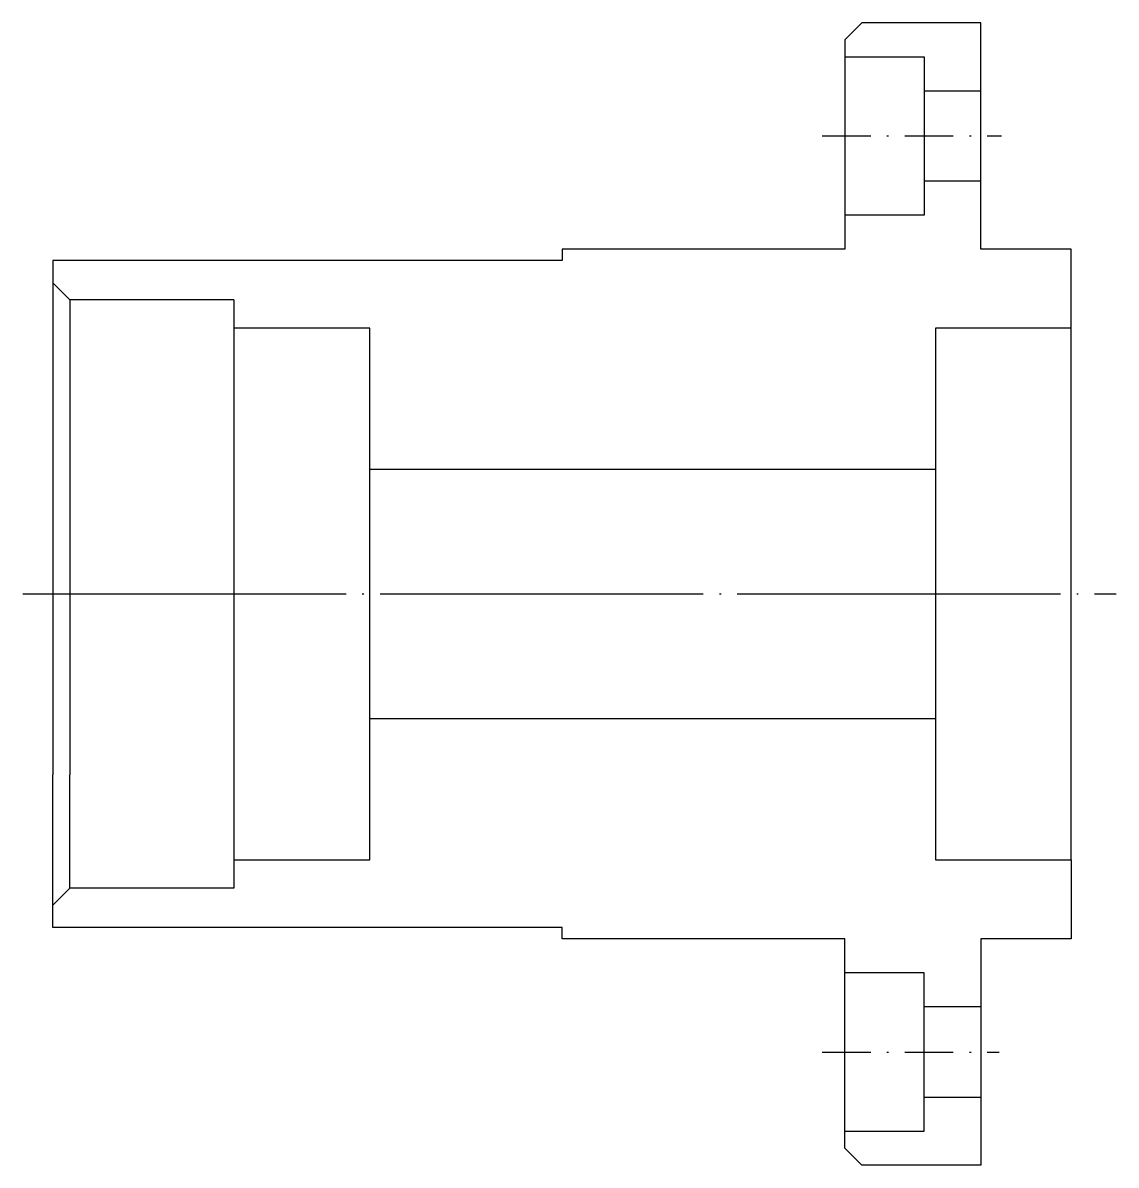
# Model space of a CAD drawing. Header units: millimetres. Extents: x 415.3 to 483, y -269.2 to -198.5.
import ezdxf

# ---------------------------------------------------------------- set-up
doc = ezdxf.new("R2010")
doc.units = ezdxf.units.MM
doc.linetypes.add('CENT3', pattern=[5, 3, -1, 0, -1])
doc.linetypes.add('中心線', pattern=[22, 20, -1, 0, -1])
for name, color, linetype in [('CENT3', 1, 'CENT3'), ('中心線', 1, '中心線'), ('輪廓線', 7, 'CONTINUOUS')]:
    doc.layers.add(name, color=color, linetype=linetype)

msp = doc.modelspace()

# ---------------------------------------------------------------- linework, layer by layer
at = {"layer": 'CENT3'}
for p, q in [((464.799, -205.528), (475.894, -205.528)), ((464.799, -262.228), (475.734, -262.228))]:
    msp.add_line(p, q, dxfattribs=at)
at = {"layer": '中心線'}
msp.add_line((415.337, -233.878), (482.977, -233.878), dxfattribs=at)
at = {"layer": '輪廓線'}
for p, q in [((467.249, -198.528), (466.199, -199.578)), ((474.599, -198.528), (467.249, -198.528)), ((474.599, -202.728), (474.599, -198.528)), ((466.199, -199.578), (466.199, -212.528)), ((466.199, -200.628), (471.099, -200.628)), ((471.099, -200.628), (471.099, -210.428)), ((471.099, -202.728), (474.599, -202.728)), ((474.599, -208.328), (474.599, -202.728)), ((474.599, -208.328), (471.099, -208.328)), ((474.599, -212.528), (474.599, -208.328)), ((471.099, -210.428), (466.199, -210.428)), ((466.199, -212.528), (448.699, -212.528)), ((448.699, -212.528), (448.699, -213.228)), ((480.199, -212.528), (474.599, -212.528)), ((480.199, -217.428), (480.199, -212.528)), ((448.699, -213.228), (417.199, -213.228)), ((417.199, -213.228), (417.199, -214.628)), ((417.199, -214.628), (417.199, -222.678)), ((417.199, -214.628), (418.249, -215.678)), ((428.399, -215.678), (418.249, -215.678)), ((418.249, -215.678), (418.249, -222.678)), ((428.399, -215.678), (428.399, -252.078)), ((436.799, -217.428), (428.399, -217.428)), ((436.799, -250.328), (436.799, -217.428)), ((417.199, -222.678), (417.199, -245.078)), ((418.249, -222.678), (418.249, -245.078)), ((471.799, -226.178), (436.799, -226.178)), ((436.799, -241.578), (471.799, -241.578)), ((417.199, -253.128), (417.199, -245.078)), ((418.249, -252.078), (418.249, -245.078)), ((428.399, -250.328), (436.799, -250.328)), ((480.199, -250.328), (480.199, -255.228)), ((417.199, -253.128), (418.249, -252.078)), ((428.399, -252.078), (418.249, -252.078)), ((417.199, -254.528), (417.199, -253.128)), ((448.699, -254.528), (417.199, -254.528)), ((448.699, -255.228), (448.699, -254.528)), ((466.199, -255.228), (448.699, -255.228)), ((466.199, -268.178), (466.199, -255.228)), ((480.199, -255.228), (474.599, -255.228)), ((474.599, -255.228), (474.599, -259.428)), ((471.099, -257.328), (466.199, -257.328)), ((471.099, -267.128), (471.099, -257.328)), ((474.599, -259.428), (471.099, -259.428)), ((474.599, -259.428), (474.599, -265.028)), ((471.099, -265.028), (474.599, -265.028)), ((474.599, -265.028), (474.599, -269.228)), ((466.199, -267.128), (471.099, -267.128)), ((466.199, -268.178), (467.249, -269.228)), ((474.599, -269.228), (467.249, -269.228))]:
    msp.add_line(p, q, dxfattribs=at)
msp.add_lwpolyline([(471.799, -250.328), (480.199, -250.328), (480.199, -217.428), (471.799, -217.428)], close=True, dxfattribs=at)

doc.saveas('drawing.dxf')
